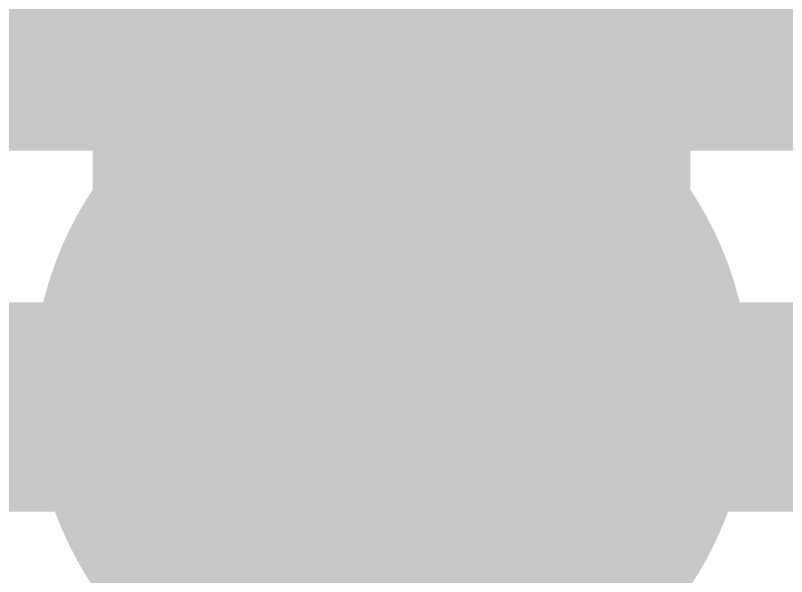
# Model space of a CAD drawing. Header units: inches. Extents: x -3 to 191, y -18 to 93.
# Drawn here: x 102.685 to 103.331, y 65.699 to 66.168 of the extents above; entities that cross this region are included whole.
import ezdxf

# ---------------------------------------------------------------- set-up
doc = ezdxf.new("R2010")
doc.units = ezdxf.units.IN
for name, color, linetype in [('Bottom Layer', 5, 'Continuous'), ('Bottom Paste', 16, 'Continuous'), ('Bottom Solder', 6, 'Continuous'), ('GND 1', 90, 'Continuous'), ('GND 2', 156, 'Continuous'), ('Mechanical 13', 56, 'Continuous'), ('PWR', 16, 'Continuous'), ('Signal L4', 76, 'Continuous'), ('Top Layer', 1, 'Continuous'), ('Via Holes', 16, 'Continuous')]:
    doc.layers.add(name, color=color, linetype=linetype)

# ---------------------------------------------------------------- blocks, each defined once
blk = doc.blocks.new('CAP_0805_B_519')
at = {"layer": 'Bottom Layer'}
h = blk.add_hatch(color=5, dxfattribs=at)
edge = h.paths.add_edge_path()
edge.add_arc((0.61800105, 0.67499865), 0.17500092, 90, 180)
edge.add_line((0.44300013, 0.67499865), (0.44300013, -0.67499865))
edge.add_arc((0.61800105, -0.67499865), 0.17500092, 180, 270)
edge.add_line((0.61800105, -0.84999957), (1.66799895, -0.84999957))
edge.add_arc((1.66799895, -0.67499865), 0.17500092, 270, 360)
edge.add_line((1.84299987, -0.67499865), (1.84299987, 0.67499865))
edge.add_arc((1.66799895, 0.67499865), 0.17500092, 0, 90)
edge.add_line((1.66799895, 0.84999957), (0.6180010500000002, 0.84999957))
at = {"layer": 'Bottom Paste'}
h = blk.add_hatch(color=16, dxfattribs=at)
edge = h.paths.add_edge_path()
edge.add_arc((0.61800105, 0.67499865), 0.17500092, 90, 180)
edge.add_line((0.44300013, 0.67499865), (0.44300013, -0.67499865))
edge.add_arc((0.61800105, -0.67499865), 0.17500092, 180, 270)
edge.add_line((0.61800105, -0.84999957), (1.66799895, -0.84999957))
edge.add_arc((1.66799895, -0.67499865), 0.17500092, 270, 360)
edge.add_line((1.84299987, -0.67499865), (1.84299987, 0.67499865))
edge.add_arc((1.66799895, 0.67499865), 0.17500092, 0, 90)
edge.add_line((1.66799895, 0.84999957), (0.6180010500000002, 0.84999957))
at = {"layer": 'Bottom Solder'}
h = blk.add_hatch(color=6, dxfattribs=at)
edge = h.paths.add_edge_path()
edge.add_arc((0.61800105, 0.67499865), 0.2766009199999999, 90, 180)
edge.add_line((0.34140013, 0.67499865), (0.34140013, -0.67499865))
edge.add_arc((0.61800105, -0.67499865), 0.2766009199999999, 180, 270)
edge.add_line((0.61800105, -0.95159957), (1.66799895, -0.95159957))
edge.add_arc((1.66799895, -0.67499865), 0.2766009199999999, 270, 360)
edge.add_line((1.94459987, -0.67499865), (1.94459987, 0.67499865))
edge.add_arc((1.66799895, 0.67499865), 0.2766009199999999, 0, 90)
edge.add_line((1.66799895, 0.95159957), (0.6180010500000002, 0.95159957))
at = {"layer": 'Mechanical 13'}
blk.add_lwpolyline([(2.159, -1.143, 0.17500092, 0.17500092, 0), (2.159, 1.143, 0.17500092, 0.17500092, 0)], format="xyseb", dxfattribs=at)

msp = doc.modelspace()

# ---------------------------------------------------------------- hatches: boundary and pattern name
at = {"layer": 'Bottom Layer'}
h = msp.add_hatch(color=5, dxfattribs=at)
edge = h.paths.add_edge_path()
edge.add_arc((102.99999974, 65.85699808), 0.2999994, 0, 360)
at = {"layer": 'GND 1'}
h = msp.add_hatch(color=90, dxfattribs=at)
edge = h.paths.add_edge_path()
edge.add_arc((102.99999974, 65.85699808), 0.2999994, 0, 360)
at = {"layer": 'GND 2'}
h = msp.add_hatch(color=156, dxfattribs=at)
edge = h.paths.add_edge_path()
edge.add_arc((102.99999974, 65.85699808), 0.2999994, 0, 360)
at = {"layer": 'PWR'}
h = msp.add_hatch(color=16, dxfattribs=at)
edge = h.paths.add_edge_path()
edge.add_arc((102.99999974, 65.85699808), 0.2999994, 0, 360)
at = {"layer": 'Signal L4'}
h = msp.add_hatch(color=76, dxfattribs=at)
edge = h.paths.add_edge_path()
edge.add_arc((102.99999974, 65.85699808), 0.2999994, 0, 360)
at = {"layer": 'Top Layer'}
h = msp.add_hatch(color=1, dxfattribs=at)
edge = h.paths.add_edge_path()
edge.add_arc((102.99999974, 65.85699808), 0.2999994, 0, 360)
at = {"layer": 'Via Holes'}
h = msp.add_hatch(color=7, dxfattribs=at)
edge = h.paths.add_edge_path()
edge.add_arc((102.99999974, 65.85699808), 0.1499997, 0, 360)

# ---------------------------------------------------------------- linework, layer by layer
at = {"layer": 'Bottom Layer'}
for points in [[(103.00000482, 65.85700315999999, 0.499999, 0.499999, 0), (103.00000482, 66.85699353999999, 0.499999, 0.499999, 0)], [(102.99999974, 65.85699808, 0.499999, 0.499999, 0), (103.00000482, 65.85700315999999, 0.499999, 0.499999, 0)]]:
    msp.add_lwpolyline(points, format="xyseb", dxfattribs=at)
for points in [[(102.87500126, 65.85699808, 0.2499995, 0.2499995, 1), (103.12499822, 65.85699808, 0.2499995, 0.2499995, 1)], [(102.87500634, 65.85700315999999, 0.2499995, 0.2499995, 1), (103.1250033, 65.85700315999999, 0.2499995, 0.2499995, 1)], [(102.87500634, 65.85700315999999, 0.2499995, 0.2499995, 1), (103.1250033, 65.85700315999999, 0.2499995, 0.2499995, 1)]]:
    msp.add_lwpolyline(points, format="xyseb", close=True, dxfattribs=at)

# ---------------------------------------------------------------- block references
at = {"rotation": 270}
msp.add_blockref('CAP_0805_B_519', (103.0000099, 67.99999862), dxfattribs=at)

doc.saveas('drawing.dxf')
